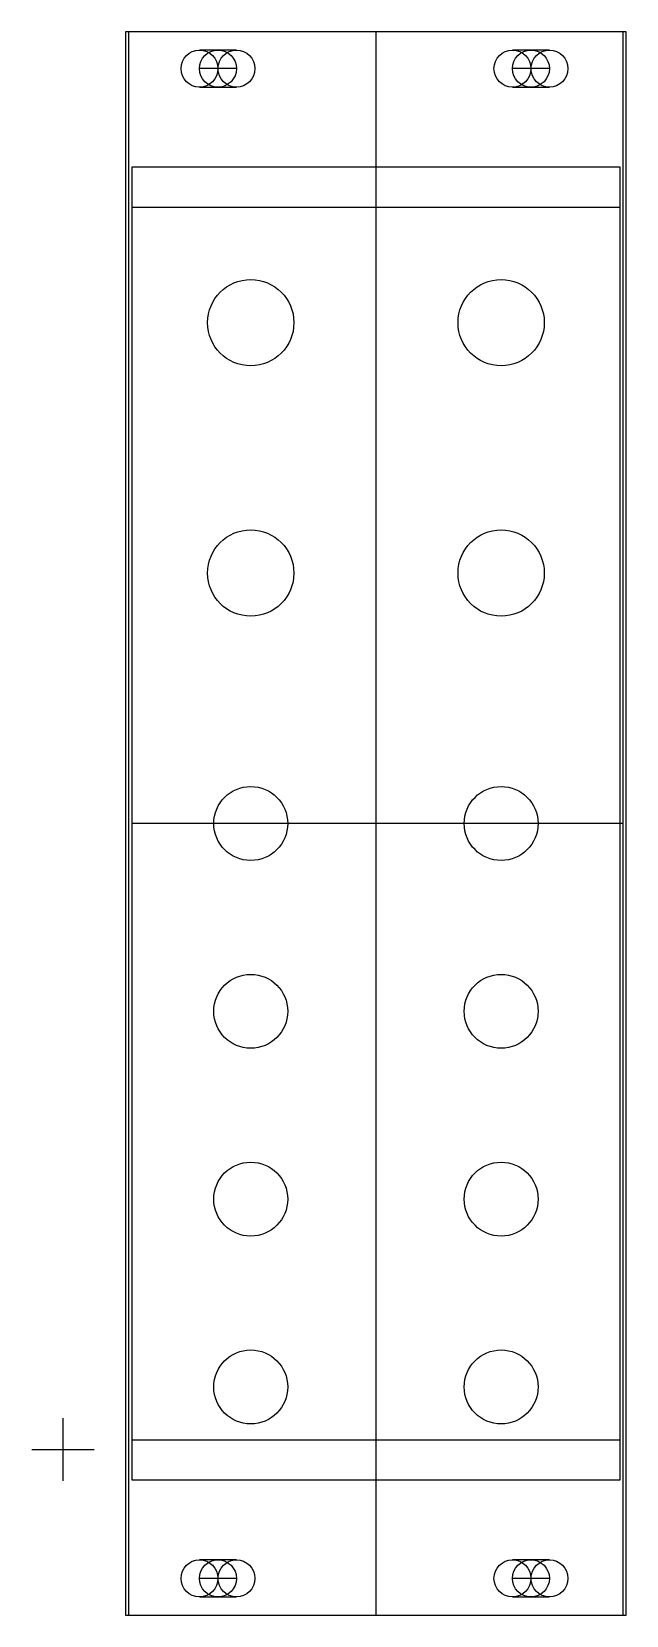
# Model space of a CAD drawing. Header units: millimetres. Extents: x -28 to 20, y -64 to 64.
import ezdxf

# ---------------------------------------------------------------- set-up
doc = ezdxf.new("R2010")
doc.units = ezdxf.units.MM
doc.layers.get('0').update_dxf_attribs({"linetype": 'CONTINUOUS'})

msp = doc.modelspace()

# ---------------------------------------------------------------- linework, layer by layer
for p, q in [((0, 64.25), (0, -64.25)), ((-11.32, 62.75), (-14.32, 62.75)), ((14.08, 62.75), (11.08, 62.75)), ((-11.32, 61.25), (-14.32, 61.25)), ((14.08, 61.25), (11.08, 61.25)), ((-14.32, 59.75), (-11.32, 59.75)), ((11.08, 59.75), (14.08, 59.75)), ((-19.82, 50), (19.82, 50)), ((20.07, 0), (-19.82, 0)), ((-25.4, -48.26), (-25.4, -53.34)), ((-19.82, -50), (19.82, -50)), ((-27.94, -50.8), (-22.86, -50.8)), ((-11.32, -59.75), (-14.32, -59.75)), ((14.08, -59.75), (11.08, -59.75)), ((-11.32, -61.25), (-14.32, -61.25)), ((14.08, -61.25), (11.08, -61.25)), ((-14.32, -62.75), (-11.32, -62.75)), ((11.08, -62.75), (14.08, -62.75))]:
    msp.add_line(p, q)
for points in [[(20.32, 64.25), (-20.32, 64.25), (-20.32, -64.25), (20.32, -64.25)], [(20.07, 64.25), (-20.07, 64.25), (-20.07, -64.25), (20.07, -64.25)], [(19.82, 53.25), (-19.82, 53.25), (-19.82, -53.25), (19.82, -53.25)]]:
    msp.add_lwpolyline(points, close=True)
for centre, radius in [((-14.32, 61.25), 1.5), ((-12.82, 61.25), 1.5), ((-11.32, 61.25), 1.5), ((11.08, 61.25), 1.5), ((12.58, 61.25), 1.5), ((14.08, 61.25), 1.5), ((-10.16, 40.64), 3.5), ((10.16, 40.64), 3.5), ((-10.16, 20.32), 3.5), ((10.16, 20.32), 3.5), ((-10.16, 0), 3), ((10.16, 0), 3), ((-10.16, -15.24), 3), ((10.16, -15.24), 3), ((-10.16, -30.48), 3), ((10.16, -30.48), 3), ((-10.16, -45.72), 3), ((10.16, -45.72), 3), ((-14.32, -61.25), 1.5), ((-12.82, -61.25), 1.5), ((-11.32, -61.25), 1.5), ((11.08, -61.25), 1.5), ((12.58, -61.25), 1.5), ((14.08, -61.25), 1.5)]:
    msp.add_circle(centre, radius)

doc.saveas('drawing.dxf')
